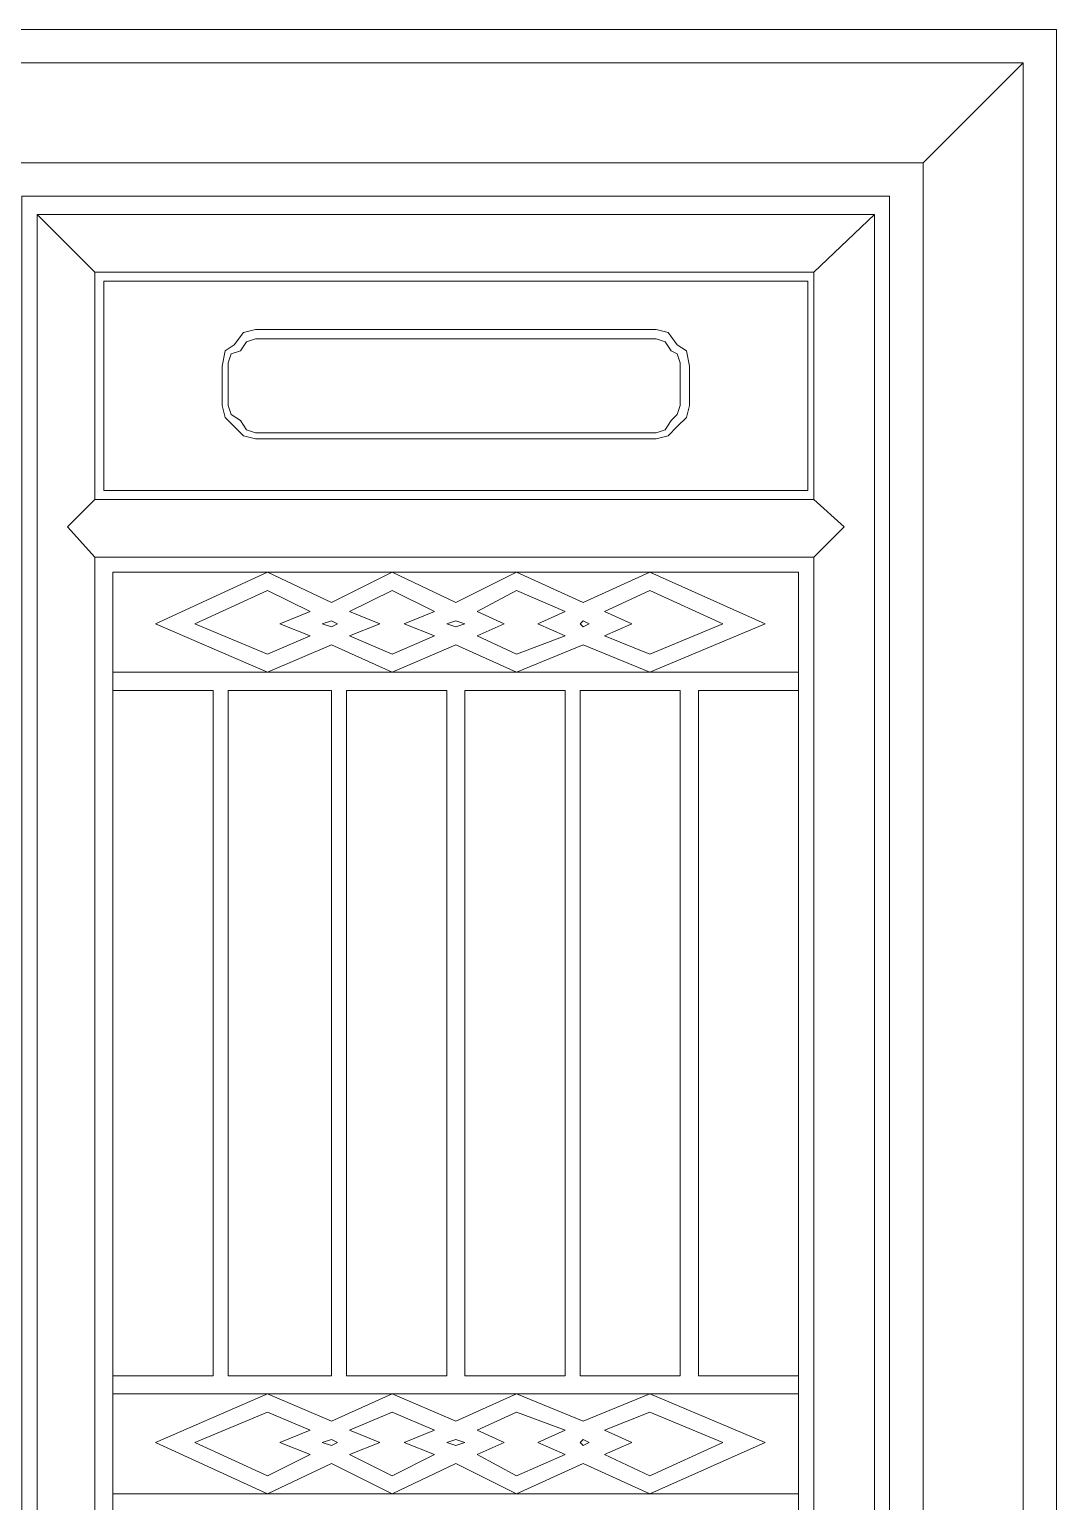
# Model space of a CAD drawing. Header units: centimetres. Extents: x -9.8 to 7.8, y -8.8 to 8.
# Drawn here: x 3.02 to 7.76, y 1.19 to 7.98 of the extents above; entities that cross this region are included whole.
import ezdxf

# ---------------------------------------------------------------- set-up
doc = ezdxf.new("R2010")
doc.units = ezdxf.units.CM
doc.header["$MEASUREMENT"] = 0
doc.layers.add('layer 1', color=7, linetype='Continuous')

msp = doc.modelspace()

# ---------------------------------------------------------------- linework, layer by layer
at = {"layer": 'layer 1', "color": 250, "lineweight": 0}
for points, knots in [([(-9.81791, 7.98399), (-9.81791, 7.98399), (7.76277, 7.98399), (7.76277, 7.98399), (7.76277, 7.98399), (7.76277, 7.98399), (7.76277, -8.84087), (7.76277, -8.84087), (7.76277, -8.84087), (7.76277, -8.84087), (-9.81791, -8.84087), (-9.81791, -8.84087), (-9.81791, -8.84087), (-9.81791, -8.84087), (-9.81791, 7.98399), (-9.81791, 7.98399)], [0, 0, 0, 0, 0.25, 0.25, 0.25, 0.25, 0.5, 0.5, 0.5, 0.5, 0.75, 0.75, 0.75, 0.75, 1, 1, 1, 1]), ([(-9.66394, 7.83002), (-9.66394, 7.83002), (7.6088, 7.83002), (7.6088, 7.83002), (7.6088, 7.83002), (7.6088, 7.83002), (7.6088, -8.6869), (7.6088, -8.6869), (7.6088, -8.6869), (7.6088, -8.6869), (-9.66394, -8.6869), (-9.66394, -8.6869), (-9.66394, -8.6869), (-9.66394, -8.6869), (-9.66394, 7.83002), (-9.66394, 7.83002)], [0, 0, 0, 0, 0.25, 0.25, 0.25, 0.25, 0.5, 0.5, 0.5, 0.5, 0.75, 0.75, 0.75, 0.75, 1, 1, 1, 1]), ([(-9.20203, 7.36811), (-9.20203, 7.36811), (7.14689, 7.36811), (7.14689, 7.36811), (7.14689, 7.36811), (7.14689, 7.36811), (7.14689, -8.22499), (7.14689, -8.22499), (7.14689, -8.22499), (7.14689, -8.22499), (-9.20203, -8.22499), (-9.20203, -8.22499), (-9.20203, -8.22499), (-9.20203, -8.22499), (-9.20203, 7.36811), (-9.20203, 7.36811)], [0, 0, 0, 0, 0.25, 0.25, 0.25, 0.25, 0.5, 0.5, 0.5, 0.5, 0.75, 0.75, 0.75, 0.75, 1, 1, 1, 1]), ([(6.99292, -8.07102), (6.99292, -8.07102), (6.99292, 7.21414), (6.99292, 7.21414), (6.99292, 7.21414), (6.99292, 7.21414), (2.98969, 7.21414), (2.98969, 7.21414), (2.98969, 7.21414), (2.98969, 7.21414), (2.98969, -8.07102), (2.98969, -8.07102), (2.98969, -8.07102), (2.98969, -8.07102), (6.99292, -8.07102), (6.99292, -8.07102)], [0, 0, 0, 0, 0.25, 0.25, 0.25, 0.25, 0.5, 0.5, 0.5, 0.5, 0.75, 0.75, 0.75, 0.75, 1, 1, 1, 1]), ([(3.05966, -7.98702), (3.05966, -7.98702), (6.92295, -7.98702), (6.92295, -7.98702), (6.92295, -7.98702), (6.92295, -7.98702), (6.92295, 7.13014), (6.92295, 7.13014), (6.92295, 7.13014), (6.92295, 7.13014), (3.05966, 7.13014), (3.05966, 7.13014), (3.05966, 7.13014), (3.05966, 7.13014), (3.05966, -7.98702), (3.05966, -7.98702)], [0, 0, 0, 0, 0.25, 0.25, 0.25, 0.25, 0.5, 0.5, 0.5, 0.5, 0.75, 0.75, 0.75, 0.75, 1, 1, 1, 1]), ([(6.64306, 6.86411), (6.64306, 6.86411), (3.32569, 6.86411), (3.32569, 6.86411), (3.32569, 6.86411), (3.32569, 6.86411), (3.32569, 5.81437), (3.32569, 5.81437), (3.32569, 5.81437), (3.32569, 5.81437), (6.64306, 5.81437), (6.64306, 5.81437), (6.64306, 5.81437), (6.64306, 5.81437), (6.64306, 6.86411), (6.64306, 6.86411)], [0, 0, 0, 0, 0.25, 0.25, 0.25, 0.25, 0.5, 0.5, 0.5, 0.5, 0.75, 0.75, 0.75, 0.75, 1, 1, 1, 1]), ([(3.3676, 6.8222), (3.3676, 6.8222), (3.3676, 5.85628), (3.3676, 5.85628), (3.3676, 5.85628), (3.3676, 5.85628), (6.615, 5.85628), (6.615, 5.85628), (6.615, 5.85628), (6.615, 5.85628), (6.615, 6.8222), (6.615, 6.8222), (6.615, 6.8222), (6.615, 6.8222), (3.3676, 6.8222), (3.3676, 6.8222), (3.3676, 6.8222), (3.3676, 6.8222), (6.615, 6.8222), (6.615, 6.8222)], [0, 0, 0, 0, 0.2, 0.2, 0.2, 0.2, 0.4, 0.4, 0.4, 0.4, 0.6, 0.6, 0.6, 0.6, 0.8, 0.8, 0.8, 0.8, 1, 1, 1, 1]), ([(4.06748, 6.59826), (4.06748, 6.59826), (4.01154, 6.58423), (4.01154, 6.58423), (4.01154, 6.58423), (4.01154, 6.58423), (3.96945, 6.52829), (3.96945, 6.52829)], [0, 0, 0, 0, 0.5, 0.5, 0.5, 0.5, 1, 1, 1, 1]), ([(6.01315, 6.52829), (6.01315, 6.52829), (5.97106, 6.58423), (5.97106, 6.58423), (5.97106, 6.58423), (5.97106, 6.58423), (5.91512, 6.59826), (5.91512, 6.59826)], [0, 0, 0, 0, 0.5, 0.5, 0.5, 0.5, 1, 1, 1, 1]), ([(3.96945, 6.52829), (3.96945, 6.52829), (3.92754, 6.50023), (3.92754, 6.50023), (3.92754, 6.50023), (3.92754, 6.50023), (3.91351, 6.43026), (3.91351, 6.43026)], [0, 0, 0, 0, 0.5, 0.5, 0.5, 0.5, 1, 1, 1, 1]), ([(4.06748, 6.55617), (4.06748, 6.55617), (4.02557, 6.54232), (4.02557, 6.54232), (4.02557, 6.54232), (4.02557, 6.54232), (3.99751, 6.50023), (3.99751, 6.50023)], [0, 0, 0, 0, 0.5, 0.5, 0.5, 0.5, 1, 1, 1, 1]), ([(5.98509, 6.50023), (5.98509, 6.50023), (5.95721, 6.54232), (5.95721, 6.54232), (5.95721, 6.54232), (5.95721, 6.54232), (5.91512, 6.55617), (5.91512, 6.55617)], [0, 0, 0, 0, 0.5, 0.5, 0.5, 0.5, 1, 1, 1, 1]), ([(6.06909, 6.43026), (6.06909, 6.43026), (6.05506, 6.50023), (6.05506, 6.50023), (6.05506, 6.50023), (6.05506, 6.50023), (6.01315, 6.52829), (6.01315, 6.52829)], [0, 0, 0, 0, 0.5, 0.5, 0.5, 0.5, 1, 1, 1, 1]), ([(3.99751, 6.50023), (3.99751, 6.50023), (3.9556, 6.4862), (3.9556, 6.4862), (3.9556, 6.4862), (3.9556, 6.4862), (3.94157, 6.44429), (3.94157, 6.44429)], [0, 0, 0, 0, 0.5, 0.5, 0.5, 0.5, 1, 1, 1, 1]), ([(6.02718, 6.44429), (6.02718, 6.44429), (6.01315, 6.4862), (6.01315, 6.4862), (6.01315, 6.4862), (6.01315, 6.4862), (5.98509, 6.50023), (5.98509, 6.50023)], [0, 0, 0, 0, 0.5, 0.5, 0.5, 0.5, 1, 1, 1, 1]), ([(3.91351, 6.24823), (3.91351, 6.24823), (3.92754, 6.19229), (3.92754, 6.19229), (3.92754, 6.19229), (3.92754, 6.19229), (3.96945, 6.15037), (3.96945, 6.15037)], [0, 0, 0, 0, 0.5, 0.5, 0.5, 0.5, 1, 1, 1, 1]), ([(3.94157, 6.24823), (3.94157, 6.24823), (3.9556, 6.20632), (3.9556, 6.20632), (3.9556, 6.20632), (3.9556, 6.20632), (3.99751, 6.17826), (3.99751, 6.17826)], [0, 0, 0, 0, 0.5, 0.5, 0.5, 0.5, 1, 1, 1, 1]), ([(5.98509, 6.17826), (5.98509, 6.17826), (6.01315, 6.20632), (6.01315, 6.20632), (6.01315, 6.20632), (6.01315, 6.20632), (6.02718, 6.24823), (6.02718, 6.24823)], [0, 0, 0, 0, 0.5, 0.5, 0.5, 0.5, 1, 1, 1, 1]), ([(6.01315, 6.15037), (6.01315, 6.15037), (6.05506, 6.19229), (6.05506, 6.19229), (6.05506, 6.19229), (6.05506, 6.19229), (6.06909, 6.24823), (6.06909, 6.24823)], [0, 0, 0, 0, 0.5, 0.5, 0.5, 0.5, 1, 1, 1, 1]), ([(3.96945, 6.15037), (3.96945, 6.15037), (4.01154, 6.10828), (4.01154, 6.10828), (4.01154, 6.10828), (4.01154, 6.10828), (4.06748, 6.09425), (4.06748, 6.09425)], [0, 0, 0, 0, 0.5, 0.5, 0.5, 0.5, 1, 1, 1, 1]), ([(3.99751, 6.17826), (3.99751, 6.17826), (4.02557, 6.13634), (4.02557, 6.13634), (4.02557, 6.13634), (4.02557, 6.13634), (4.06748, 6.12231), (4.06748, 6.12231)], [0, 0, 0, 0, 0.5, 0.5, 0.5, 0.5, 1, 1, 1, 1]), ([(5.91512, 6.12231), (5.91512, 6.12231), (5.95721, 6.13634), (5.95721, 6.13634), (5.95721, 6.13634), (5.95721, 6.13634), (5.98509, 6.17826), (5.98509, 6.17826)], [0, 0, 0, 0, 0.5, 0.5, 0.5, 0.5, 1, 1, 1, 1]), ([(5.91512, 6.09425), (5.91512, 6.09425), (5.97106, 6.10828), (5.97106, 6.10828), (5.97106, 6.10828), (5.97106, 6.10828), (6.01315, 6.15037), (6.01315, 6.15037)], [0, 0, 0, 0, 0.5, 0.5, 0.5, 0.5, 1, 1, 1, 1]), ([(6.64306, -6.4054), (6.64306, -6.4054), (6.64306, 5.54834), (6.64306, 5.54834), (6.64306, 5.54834), (6.64306, 5.54834), (3.32569, 5.54834), (3.32569, 5.54834), (3.32569, 5.54834), (3.32569, 5.54834), (3.32569, -6.4054), (3.32569, -6.4054), (3.32569, -6.4054), (3.32569, -6.4054), (6.64306, -6.4054), (6.64306, -6.4054)], [0, 0, 0, 0, 0.25, 0.25, 0.25, 0.25, 0.5, 0.5, 0.5, 0.5, 0.75, 0.75, 0.75, 0.75, 1, 1, 1, 1]), ([(6.57309, -6.33543), (6.57309, -6.33543), (6.57309, 5.47837), (6.57309, 5.47837), (6.57309, 5.47837), (6.57309, 5.47837), (3.40969, 5.47837), (3.40969, 5.47837), (3.40969, 5.47837), (3.40969, 5.47837), (3.40969, -6.33543), (3.40969, -6.33543), (3.40969, -6.33543), (3.40969, -6.33543), (6.57309, -6.33543), (6.57309, -6.33543)], [0, 0, 0, 0, 0.25, 0.25, 0.25, 0.25, 0.5, 0.5, 0.5, 0.5, 0.75, 0.75, 0.75, 0.75, 1, 1, 1, 1]), ([(5.27136, 5.47837), (5.27136, 5.47837), (5.5793, 5.33843), (5.5793, 5.33843), (5.5793, 5.33843), (5.5793, 5.33843), (5.88724, 5.47837), (5.88724, 5.47837), (5.88724, 5.47837), (5.88724, 5.47837), (6.41912, 5.2404), (6.41912, 5.2404), (6.41912, 5.2404), (6.41912, 5.2404), (5.88724, 5.01646), (5.88724, 5.01646), (5.88724, 5.01646), (5.88724, 5.01646), (5.5793, 5.14255), (5.5793, 5.14255), (5.5793, 5.14255), (5.5793, 5.14255), (5.27136, 5.01646), (5.27136, 5.01646), (5.27136, 5.01646), (5.27136, 5.01646), (4.9913, 5.14255), (4.9913, 5.14255), (4.9913, 5.14255), (4.9913, 5.14255), (4.69739, 5.01646), (4.69739, 5.01646), (4.69739, 5.01646), (4.69739, 5.01646), (4.41751, 5.14255), (4.41751, 5.14255), (4.41751, 5.14255), (4.41751, 5.14255), (4.12342, 5.01646), (4.12342, 5.01646), (4.12342, 5.01646), (4.12342, 5.01646), (3.60557, 5.2404), (3.60557, 5.2404), (3.60557, 5.2404), (3.60557, 5.2404), (4.12342, 5.47837), (4.12342, 5.47837), (4.12342, 5.47837), (4.12342, 5.47837), (4.41751, 5.33843), (4.41751, 5.33843), (4.41751, 5.33843), (4.41751, 5.33843), (4.69739, 5.47837), (4.69739, 5.47837), (4.69739, 5.47837), (4.69739, 5.47837), (4.9913, 5.33843), (4.9913, 5.33843), (4.9913, 5.33843), (4.9913, 5.33843), (5.27136, 5.47837), (5.27136, 5.47837)], [0, 0, 0, 0, 0.0625, 0.0625, 0.0625, 0.0625, 0.125, 0.125, 0.125, 0.125, 0.1875, 0.1875, 0.1875, 0.1875, 0.25, 0.25, 0.25, 0.25, 0.3125, 0.3125, 0.3125, 0.3125, 0.375, 0.375, 0.375, 0.375, 0.4375, 0.4375, 0.4375, 0.4375, 0.5, 0.5, 0.5, 0.5, 0.5625, 0.5625, 0.5625, 0.5625, 0.625, 0.625, 0.625, 0.625, 0.6875, 0.6875, 0.6875, 0.6875, 0.75, 0.75, 0.75, 0.75, 0.8125, 0.8125, 0.8125, 0.8125, 0.875, 0.875, 0.875, 0.875, 0.9375, 0.9375, 0.9375, 0.9375, 1, 1, 1, 1]), ([(4.31948, 5.29652), (4.31948, 5.29652), (4.17954, 5.2404), (4.17954, 5.2404), (4.17954, 5.2404), (4.17954, 5.2404), (4.31948, 5.18446), (4.31948, 5.18446), (4.31948, 5.18446), (4.31948, 5.18446), (4.12342, 5.10046), (4.12342, 5.10046), (4.12342, 5.10046), (4.12342, 5.10046), (3.7876, 5.2404), (3.7876, 5.2404), (3.7876, 5.2404), (3.7876, 5.2404), (4.12342, 5.39437), (4.12342, 5.39437), (4.12342, 5.39437), (4.12342, 5.39437), (4.31948, 5.29652), (4.31948, 5.29652)], [0, 0, 0, 0, 0.1666667, 0.1666667, 0.1666667, 0.1666667, 0.3333333, 0.3333333, 0.3333333, 0.3333333, 0.5, 0.5, 0.5, 0.5, 0.6666667, 0.6666667, 0.6666667, 0.6666667, 0.8333333, 0.8333333, 0.8333333, 0.8333333, 1, 1, 1, 1]), ([(4.89327, 5.29652), (4.89327, 5.29652), (4.75333, 5.2404), (4.75333, 5.2404), (4.75333, 5.2404), (4.75333, 5.2404), (4.89327, 5.18446), (4.89327, 5.18446), (4.89327, 5.18446), (4.89327, 5.18446), (4.69739, 5.10046), (4.69739, 5.10046), (4.69739, 5.10046), (4.69739, 5.10046), (4.50151, 5.18446), (4.50151, 5.18446), (4.50151, 5.18446), (4.50151, 5.18446), (4.64145, 5.2404), (4.64145, 5.2404), (4.64145, 5.2404), (4.64145, 5.2404), (4.50151, 5.29652), (4.50151, 5.29652), (4.50151, 5.29652), (4.50151, 5.29652), (4.69739, 5.39437), (4.69739, 5.39437), (4.69739, 5.39437), (4.69739, 5.39437), (4.89327, 5.29652), (4.89327, 5.29652)], [0, 0, 0, 0, 0.125, 0.125, 0.125, 0.125, 0.25, 0.25, 0.25, 0.25, 0.375, 0.375, 0.375, 0.375, 0.5, 0.5, 0.5, 0.5, 0.625, 0.625, 0.625, 0.625, 0.75, 0.75, 0.75, 0.75, 0.875, 0.875, 0.875, 0.875, 1, 1, 1, 1]), ([(5.08933, 5.18446), (5.08933, 5.18446), (5.21524, 5.2404), (5.21524, 5.2404), (5.21524, 5.2404), (5.21524, 5.2404), (5.08933, 5.29652), (5.08933, 5.29652), (5.08933, 5.29652), (5.08933, 5.29652), (5.27136, 5.39437), (5.27136, 5.39437), (5.27136, 5.39437), (5.27136, 5.39437), (5.4953, 5.29652), (5.4953, 5.29652), (5.4953, 5.29652), (5.4953, 5.29652), (5.36921, 5.2404), (5.36921, 5.2404), (5.36921, 5.2404), (5.36921, 5.2404), (5.4953, 5.18446), (5.4953, 5.18446), (5.4953, 5.18446), (5.4953, 5.18446), (5.27136, 5.10046), (5.27136, 5.10046), (5.27136, 5.10046), (5.27136, 5.10046), (5.08933, 5.18446), (5.08933, 5.18446)], [0, 0, 0, 0, 0.125, 0.125, 0.125, 0.125, 0.25, 0.25, 0.25, 0.25, 0.375, 0.375, 0.375, 0.375, 0.5, 0.5, 0.5, 0.5, 0.625, 0.625, 0.625, 0.625, 0.75, 0.75, 0.75, 0.75, 0.875, 0.875, 0.875, 0.875, 1, 1, 1, 1]), ([(5.67715, 5.29652), (5.67715, 5.29652), (5.80324, 5.2404), (5.80324, 5.2404), (5.80324, 5.2404), (5.80324, 5.2404), (5.67715, 5.18446), (5.67715, 5.18446), (5.67715, 5.18446), (5.67715, 5.18446), (5.88724, 5.10046), (5.88724, 5.10046), (5.88724, 5.10046), (5.88724, 5.10046), (6.22306, 5.2404), (6.22306, 5.2404), (6.22306, 5.2404), (6.22306, 5.2404), (5.88724, 5.39437), (5.88724, 5.39437), (5.88724, 5.39437), (5.88724, 5.39437), (5.67715, 5.29652), (5.67715, 5.29652)], [0, 0, 0, 0, 0.1666667, 0.1666667, 0.1666667, 0.1666667, 0.3333333, 0.3333333, 0.3333333, 0.3333333, 0.5, 0.5, 0.5, 0.5, 0.6666667, 0.6666667, 0.6666667, 0.6666667, 0.8333333, 0.8333333, 0.8333333, 0.8333333, 1, 1, 1, 1]), ([(4.41751, 5.22655), (4.41751, 5.22655), (4.37542, 5.2404), (4.37542, 5.2404), (4.37542, 5.2404), (4.37542, 5.2404), (4.41751, 5.25443), (4.41751, 5.25443)], [0, 0, 0, 0, 0.5, 0.5, 0.5, 0.5, 1, 1, 1, 1]), ([(4.41751, 5.25443), (4.41751, 5.25443), (4.44539, 5.2404), (4.44539, 5.2404), (4.44539, 5.2404), (4.44539, 5.2404), (4.41751, 5.22655), (4.41751, 5.22655)], [0, 0, 0, 0, 0.5, 0.5, 0.5, 0.5, 1, 1, 1, 1]), ([(4.9913, 5.22655), (4.9913, 5.22655), (4.94939, 5.2404), (4.94939, 5.2404), (4.94939, 5.2404), (4.94939, 5.2404), (4.9913, 5.25443), (4.9913, 5.25443), (4.9913, 5.25443), (4.9913, 5.25443), (5.03339, 5.2404), (5.03339, 5.2404), (5.03339, 5.2404), (5.03339, 5.2404), (4.9913, 5.22655), (4.9913, 5.22655)], [0, 0, 0, 0, 0.25, 0.25, 0.25, 0.25, 0.5, 0.5, 0.5, 0.5, 0.75, 0.75, 0.75, 0.75, 1, 1, 1, 1]), ([(5.5793, 5.22655), (5.5793, 5.22655), (5.60718, 5.2404), (5.60718, 5.2404), (5.60718, 5.2404), (5.60718, 5.2404), (5.5793, 5.25443), (5.5793, 5.25443), (5.5793, 5.25443), (5.5793, 5.25443), (5.56527, 5.2404), (5.56527, 5.2404), (5.56527, 5.2404), (5.56527, 5.2404), (5.5793, 5.22655), (5.5793, 5.22655)], [0, 0, 0, 0, 0.25, 0.25, 0.25, 0.25, 0.5, 0.5, 0.5, 0.5, 0.75, 0.75, 0.75, 0.75, 1, 1, 1, 1]), ([(3.40969, 4.93246), (3.40969, 4.93246), (3.8716, 4.93246), (3.8716, 4.93246), (3.8716, 4.93246), (3.8716, 4.93246), (3.8716, 1.76905), (3.8716, 1.76905), (3.8716, 1.76905), (3.8716, 1.76905), (3.40969, 1.76905), (3.40969, 1.76905)], [0, 0, 0, 0, 0.3333333, 0.3333333, 0.3333333, 0.3333333, 0.6666667, 0.6666667, 0.6666667, 0.6666667, 1, 1, 1, 1]), ([(3.94157, 1.76905), (3.94157, 1.76905), (3.94157, 4.93246), (3.94157, 4.93246), (3.94157, 4.93246), (3.94157, 4.93246), (4.41751, 4.93246), (4.41751, 4.93246), (4.41751, 4.93246), (4.41751, 4.93246), (4.41751, 1.76905), (4.41751, 1.76905), (4.41751, 1.76905), (4.41751, 1.76905), (3.94157, 1.76905), (3.94157, 1.76905)], [0, 0, 0, 0, 0.25, 0.25, 0.25, 0.25, 0.5, 0.5, 0.5, 0.5, 0.75, 0.75, 0.75, 0.75, 1, 1, 1, 1]), ([(4.48748, 1.76905), (4.48748, 1.76905), (4.48748, 4.93246), (4.48748, 4.93246), (4.48748, 4.93246), (4.48748, 4.93246), (4.94939, 4.93246), (4.94939, 4.93246), (4.94939, 4.93246), (4.94939, 4.93246), (4.94939, 1.76905), (4.94939, 1.76905), (4.94939, 1.76905), (4.94939, 1.76905), (4.48748, 1.76905), (4.48748, 1.76905)], [0, 0, 0, 0, 0.25, 0.25, 0.25, 0.25, 0.5, 0.5, 0.5, 0.5, 0.75, 0.75, 0.75, 0.75, 1, 1, 1, 1]), ([(5.03339, 1.76905), (5.03339, 1.76905), (5.03339, 4.93246), (5.03339, 4.93246), (5.03339, 4.93246), (5.03339, 4.93246), (5.4953, 4.93246), (5.4953, 4.93246), (5.4953, 4.93246), (5.4953, 4.93246), (5.4953, 1.76905), (5.4953, 1.76905), (5.4953, 1.76905), (5.4953, 1.76905), (5.03339, 1.76905), (5.03339, 1.76905)], [0, 0, 0, 0, 0.25, 0.25, 0.25, 0.25, 0.5, 0.5, 0.5, 0.5, 0.75, 0.75, 0.75, 0.75, 1, 1, 1, 1]), ([(5.56527, 1.76905), (5.56527, 1.76905), (5.56527, 4.93246), (5.56527, 4.93246), (5.56527, 4.93246), (5.56527, 4.93246), (6.02718, 4.93246), (6.02718, 4.93246), (6.02718, 4.93246), (6.02718, 4.93246), (6.02718, 1.76905), (6.02718, 1.76905), (6.02718, 1.76905), (6.02718, 1.76905), (5.56527, 1.76905), (5.56527, 1.76905)], [0, 0, 0, 0, 0.25, 0.25, 0.25, 0.25, 0.5, 0.5, 0.5, 0.5, 0.75, 0.75, 0.75, 0.75, 1, 1, 1, 1]), ([(6.57309, 1.76905), (6.57309, 1.76905), (6.11118, 1.76905), (6.11118, 1.76905), (6.11118, 1.76905), (6.11118, 1.76905), (6.11118, 4.93246), (6.11118, 4.93246), (6.11118, 4.93246), (6.11118, 4.93246), (6.57309, 4.93246), (6.57309, 4.93246)], [0, 0, 0, 0, 0.3333333, 0.3333333, 0.3333333, 0.3333333, 0.6666667, 0.6666667, 0.6666667, 0.6666667, 1, 1, 1, 1]), ([(5.27136, 1.68505), (5.27136, 1.68505), (5.5793, 1.55914), (5.5793, 1.55914), (5.5793, 1.55914), (5.5793, 1.55914), (5.88724, 1.68505), (5.88724, 1.68505), (5.88724, 1.68505), (5.88724, 1.68505), (6.41912, 1.46111), (6.41912, 1.46111), (6.41912, 1.46111), (6.41912, 1.46111), (5.88724, 1.22314), (5.88724, 1.22314), (5.88724, 1.22314), (5.88724, 1.22314), (5.5793, 1.36326), (5.5793, 1.36326), (5.5793, 1.36326), (5.5793, 1.36326), (5.27136, 1.22314), (5.27136, 1.22314), (5.27136, 1.22314), (5.27136, 1.22314), (4.9913, 1.36326), (4.9913, 1.36326), (4.9913, 1.36326), (4.9913, 1.36326), (4.69739, 1.22314), (4.69739, 1.22314), (4.69739, 1.22314), (4.69739, 1.22314), (4.41751, 1.36326), (4.41751, 1.36326), (4.41751, 1.36326), (4.41751, 1.36326), (4.12342, 1.22314), (4.12342, 1.22314), (4.12342, 1.22314), (4.12342, 1.22314), (3.60557, 1.46111), (3.60557, 1.46111), (3.60557, 1.46111), (3.60557, 1.46111), (4.12342, 1.68505), (4.12342, 1.68505), (4.12342, 1.68505), (4.12342, 1.68505), (4.41751, 1.55914), (4.41751, 1.55914), (4.41751, 1.55914), (4.41751, 1.55914), (4.69739, 1.68505), (4.69739, 1.68505), (4.69739, 1.68505), (4.69739, 1.68505), (4.9913, 1.55914), (4.9913, 1.55914), (4.9913, 1.55914), (4.9913, 1.55914), (5.27136, 1.68505), (5.27136, 1.68505)], [0, 0, 0, 0, 0.0625, 0.0625, 0.0625, 0.0625, 0.125, 0.125, 0.125, 0.125, 0.1875, 0.1875, 0.1875, 0.1875, 0.25, 0.25, 0.25, 0.25, 0.3125, 0.3125, 0.3125, 0.3125, 0.375, 0.375, 0.375, 0.375, 0.4375, 0.4375, 0.4375, 0.4375, 0.5, 0.5, 0.5, 0.5, 0.5625, 0.5625, 0.5625, 0.5625, 0.625, 0.625, 0.625, 0.625, 0.6875, 0.6875, 0.6875, 0.6875, 0.75, 0.75, 0.75, 0.75, 0.8125, 0.8125, 0.8125, 0.8125, 0.875, 0.875, 0.875, 0.875, 0.9375, 0.9375, 0.9375, 0.9375, 1, 1, 1, 1]), ([(4.31948, 1.51723), (4.31948, 1.51723), (4.17954, 1.46111), (4.17954, 1.46111), (4.17954, 1.46111), (4.17954, 1.46111), (4.31948, 1.40517), (4.31948, 1.40517), (4.31948, 1.40517), (4.31948, 1.40517), (4.12342, 1.30714), (4.12342, 1.30714), (4.12342, 1.30714), (4.12342, 1.30714), (3.7876, 1.46111), (3.7876, 1.46111), (3.7876, 1.46111), (3.7876, 1.46111), (4.12342, 1.60123), (4.12342, 1.60123), (4.12342, 1.60123), (4.12342, 1.60123), (4.31948, 1.51723), (4.31948, 1.51723)], [0, 0, 0, 0, 0.1666667, 0.1666667, 0.1666667, 0.1666667, 0.3333333, 0.3333333, 0.3333333, 0.3333333, 0.5, 0.5, 0.5, 0.5, 0.6666667, 0.6666667, 0.6666667, 0.6666667, 0.8333333, 0.8333333, 0.8333333, 0.8333333, 1, 1, 1, 1]), ([(4.89327, 1.51723), (4.89327, 1.51723), (4.75333, 1.46111), (4.75333, 1.46111), (4.75333, 1.46111), (4.75333, 1.46111), (4.89327, 1.40517), (4.89327, 1.40517), (4.89327, 1.40517), (4.89327, 1.40517), (4.69739, 1.30714), (4.69739, 1.30714), (4.69739, 1.30714), (4.69739, 1.30714), (4.50151, 1.40517), (4.50151, 1.40517), (4.50151, 1.40517), (4.50151, 1.40517), (4.64145, 1.46111), (4.64145, 1.46111), (4.64145, 1.46111), (4.64145, 1.46111), (4.50151, 1.51723), (4.50151, 1.51723), (4.50151, 1.51723), (4.50151, 1.51723), (4.69739, 1.60123), (4.69739, 1.60123), (4.69739, 1.60123), (4.69739, 1.60123), (4.89327, 1.51723), (4.89327, 1.51723)], [0, 0, 0, 0, 0.125, 0.125, 0.125, 0.125, 0.25, 0.25, 0.25, 0.25, 0.375, 0.375, 0.375, 0.375, 0.5, 0.5, 0.5, 0.5, 0.625, 0.625, 0.625, 0.625, 0.75, 0.75, 0.75, 0.75, 0.875, 0.875, 0.875, 0.875, 1, 1, 1, 1]), ([(5.08933, 1.40517), (5.08933, 1.40517), (5.21524, 1.46111), (5.21524, 1.46111), (5.21524, 1.46111), (5.21524, 1.46111), (5.08933, 1.51723), (5.08933, 1.51723), (5.08933, 1.51723), (5.08933, 1.51723), (5.27136, 1.60123), (5.27136, 1.60123), (5.27136, 1.60123), (5.27136, 1.60123), (5.4953, 1.51723), (5.4953, 1.51723), (5.4953, 1.51723), (5.4953, 1.51723), (5.36921, 1.46111), (5.36921, 1.46111), (5.36921, 1.46111), (5.36921, 1.46111), (5.4953, 1.40517), (5.4953, 1.40517), (5.4953, 1.40517), (5.4953, 1.40517), (5.27136, 1.30714), (5.27136, 1.30714), (5.27136, 1.30714), (5.27136, 1.30714), (5.08933, 1.40517), (5.08933, 1.40517)], [0, 0, 0, 0, 0.125, 0.125, 0.125, 0.125, 0.25, 0.25, 0.25, 0.25, 0.375, 0.375, 0.375, 0.375, 0.5, 0.5, 0.5, 0.5, 0.625, 0.625, 0.625, 0.625, 0.75, 0.75, 0.75, 0.75, 0.875, 0.875, 0.875, 0.875, 1, 1, 1, 1]), ([(5.67715, 1.51723), (5.67715, 1.51723), (5.80324, 1.46111), (5.80324, 1.46111), (5.80324, 1.46111), (5.80324, 1.46111), (5.67715, 1.40517), (5.67715, 1.40517), (5.67715, 1.40517), (5.67715, 1.40517), (5.88724, 1.30714), (5.88724, 1.30714), (5.88724, 1.30714), (5.88724, 1.30714), (6.22306, 1.46111), (6.22306, 1.46111), (6.22306, 1.46111), (6.22306, 1.46111), (5.88724, 1.60123), (5.88724, 1.60123), (5.88724, 1.60123), (5.88724, 1.60123), (5.67715, 1.51723), (5.67715, 1.51723)], [0, 0, 0, 0, 0.1666667, 0.1666667, 0.1666667, 0.1666667, 0.3333333, 0.3333333, 0.3333333, 0.3333333, 0.5, 0.5, 0.5, 0.5, 0.6666667, 0.6666667, 0.6666667, 0.6666667, 0.8333333, 0.8333333, 0.8333333, 0.8333333, 1, 1, 1, 1]), ([(4.41751, 1.44726), (4.41751, 1.44726), (4.37542, 1.46111), (4.37542, 1.46111), (4.37542, 1.46111), (4.37542, 1.46111), (4.41751, 1.47514), (4.41751, 1.47514)], [0, 0, 0, 0, 0.5, 0.5, 0.5, 0.5, 1, 1, 1, 1]), ([(4.41751, 1.47514), (4.41751, 1.47514), (4.44539, 1.46111), (4.44539, 1.46111), (4.44539, 1.46111), (4.44539, 1.46111), (4.41751, 1.44726), (4.41751, 1.44726)], [0, 0, 0, 0, 0.5, 0.5, 0.5, 0.5, 1, 1, 1, 1]), ([(4.9913, 1.44726), (4.9913, 1.44726), (4.94939, 1.46111), (4.94939, 1.46111), (4.94939, 1.46111), (4.94939, 1.46111), (4.9913, 1.47514), (4.9913, 1.47514), (4.9913, 1.47514), (4.9913, 1.47514), (5.03339, 1.46111), (5.03339, 1.46111), (5.03339, 1.46111), (5.03339, 1.46111), (4.9913, 1.44726), (4.9913, 1.44726)], [0, 0, 0, 0, 0.25, 0.25, 0.25, 0.25, 0.5, 0.5, 0.5, 0.5, 0.75, 0.75, 0.75, 0.75, 1, 1, 1, 1]), ([(5.5793, 1.44726), (5.5793, 1.44726), (5.60718, 1.46111), (5.60718, 1.46111), (5.60718, 1.46111), (5.60718, 1.46111), (5.5793, 1.47514), (5.5793, 1.47514), (5.5793, 1.47514), (5.5793, 1.47514), (5.56527, 1.46111), (5.56527, 1.46111), (5.56527, 1.46111), (5.56527, 1.46111), (5.5793, 1.44726), (5.5793, 1.44726)], [0, 0, 0, 0, 0.25, 0.25, 0.25, 0.25, 0.5, 0.5, 0.5, 0.5, 0.75, 0.75, 0.75, 0.75, 1, 1, 1, 1])]:
    msp.add_open_spline(points, degree=3, knots=knots, dxfattribs=at)
for points in [[(7.6088, 7.83002), (7.6088, 7.83002), (7.14689, 7.36811), (7.14689, 7.36811)], [(3.05966, 7.13014), (3.05966, 7.13014), (3.32569, 6.86411), (3.32569, 6.86411)], [(6.64306, 6.86411), (6.64306, 6.86411), (6.92295, 7.13014), (6.92295, 7.13014)], [(3.3676, 6.8222), (3.3676, 6.8222), (3.3676, 5.85628), (3.3676, 5.85628)], [(6.615, 6.8222), (6.615, 6.8222), (6.615, 5.85628), (6.615, 5.85628)], [(5.91512, 6.59826), (5.91512, 6.59826), (4.06748, 6.59826), (4.06748, 6.59826)], [(5.91512, 6.55617), (5.91512, 6.55617), (4.06748, 6.55617), (4.06748, 6.55617)], [(3.91351, 6.43026), (3.91351, 6.43026), (3.91351, 6.24823), (3.91351, 6.24823)], [(3.94157, 6.44429), (3.94157, 6.44429), (3.94157, 6.24823), (3.94157, 6.24823)], [(6.02718, 6.24823), (6.02718, 6.24823), (6.02718, 6.44429), (6.02718, 6.44429)], [(6.06909, 6.24823), (6.06909, 6.24823), (6.06909, 6.43026), (6.06909, 6.43026)], [(4.06748, 6.12231), (4.06748, 6.12231), (5.91512, 6.12231), (5.91512, 6.12231)], [(4.06748, 6.09425), (4.06748, 6.09425), (5.91512, 6.09425), (5.91512, 6.09425)], [(3.32569, 5.81437), (3.32569, 5.81437), (3.1996, 5.68846), (3.1996, 5.68846)], [(6.64306, 5.81437), (6.64306, 5.81437), (6.783, 5.68846), (6.783, 5.68846)], [(3.32569, 5.54834), (3.32569, 5.54834), (3.1996, 5.68846), (3.1996, 5.68846)], [(6.64306, 5.54834), (6.64306, 5.54834), (6.783, 5.68846), (6.783, 5.68846)], [(3.40969, 5.01646), (3.40969, 5.01646), (6.57309, 5.01646), (6.57309, 5.01646)], [(3.40969, 1.68505), (3.40969, 1.68505), (6.57309, 1.68505), (6.57309, 1.68505)], [(3.40969, 1.22314), (3.40969, 1.22314), (6.57309, 1.22314), (6.57309, 1.22314)]]:
    msp.add_open_spline(points, degree=3, dxfattribs=at)

doc.saveas('drawing.dxf')
